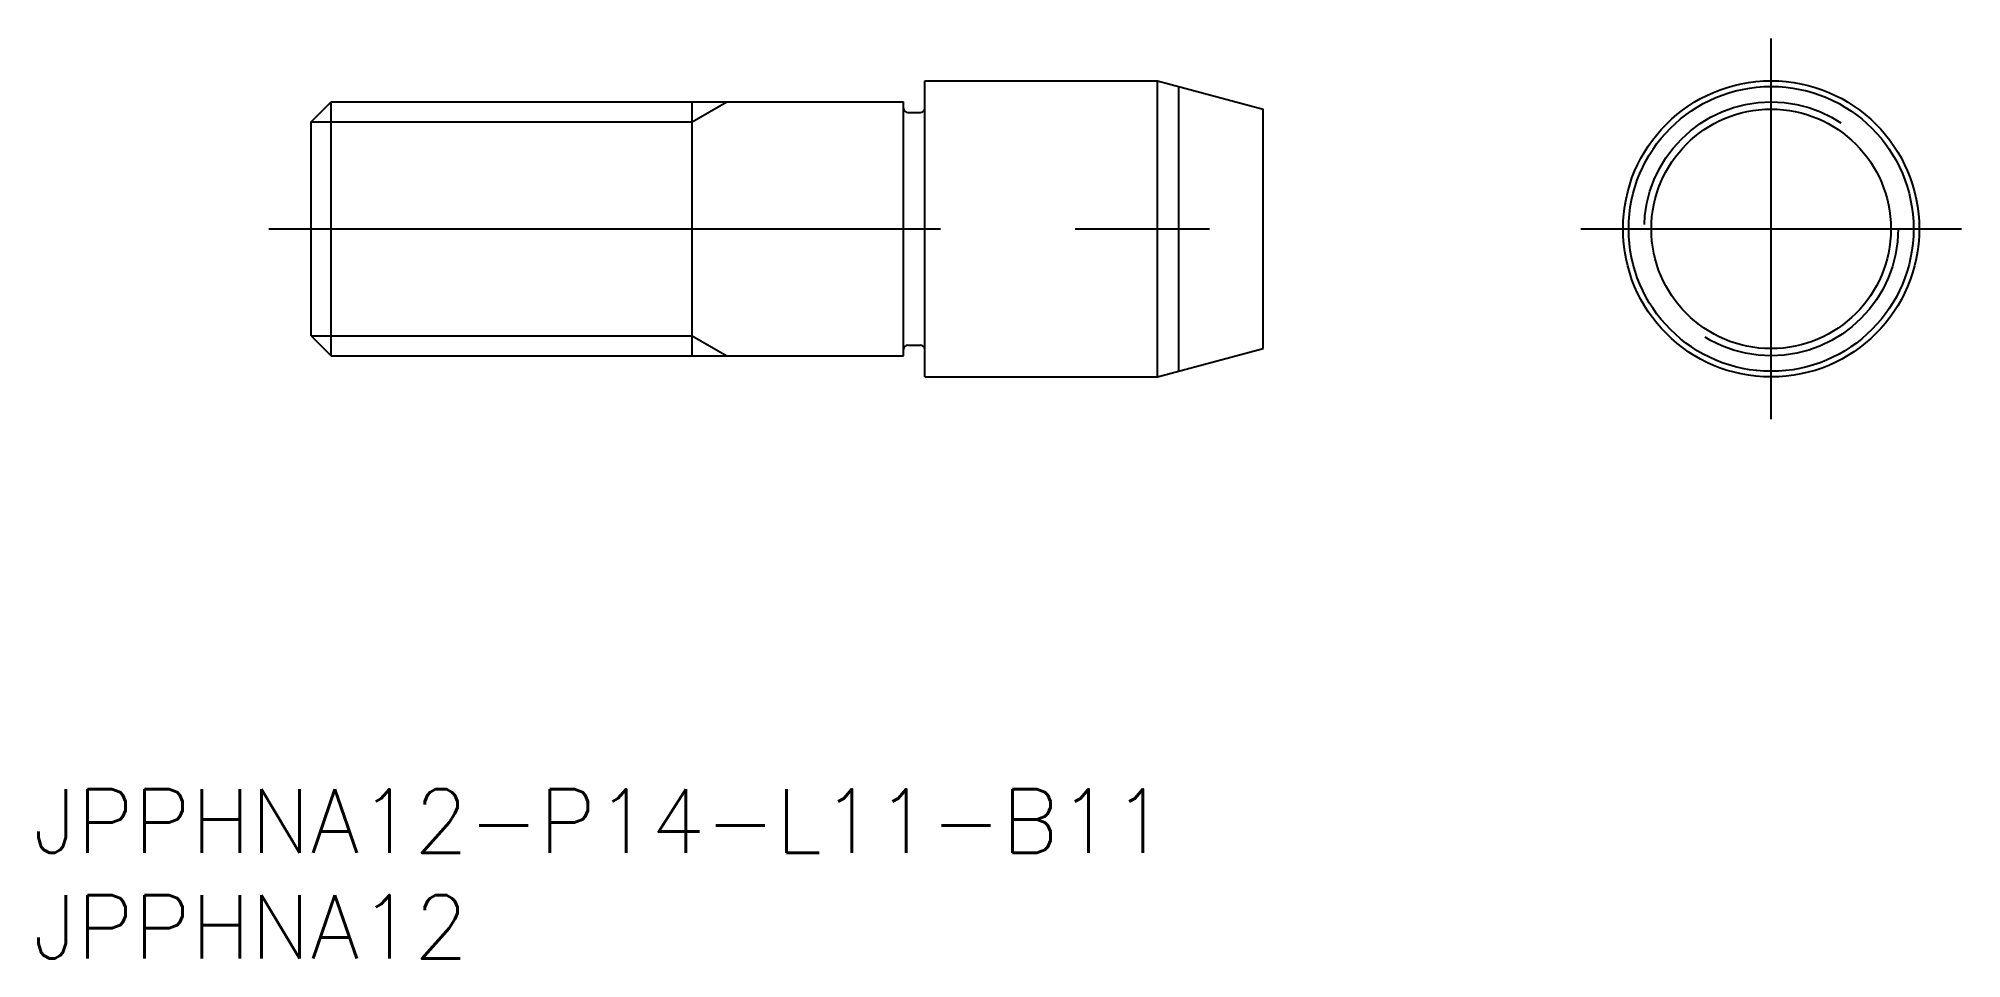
# Model space of a CAD drawing. Extents: x -81.9 to 9, y -34.5 to 9.
import ezdxf

# ---------------------------------------------------------------- set-up
doc = ezdxf.new("R2010")
doc.units = 0
doc.linetypes.add('CENTER', pattern=[50.8, 31.75, -6.35, 6.35, -6.35])
doc.linetypes.add('DASHED', pattern=[19.05, 12.7, -6.35])
doc.layers.get('0').update_dxf_attribs({"linetype": 'CONTINUOUS'})
doc.layers.add('CENTER', color=1, linetype='CENTER')
doc.styles.get("Standard").update_dxf_attribs({"font": 'txt.shx', "height": 3, "bigfont": 'bigfont.shx'})

msp = doc.modelspace()

# ---------------------------------------------------------------- linework, layer by layer
at = {"color": 7, "linetype": 'CONTINUOUS'}
for p, q in [((-40, 7), (-29, 7)), ((-40, -7), (-40, 7)), ((-29, 7), (-24, 5.66)), ((-29, -7), (-29, 7)), ((-28, -6.732), (-28, 6.732)), ((-69, 5.053), (-68.053, 6)), ((-68.053, -6), (-68.053, 6)), ((-68.053, 6), (-41, 6)), ((-51, -6), (-51, 6)), ((-41, -6), (-41, 6)), ((-40.8, 5.5), (-40.2, 5.5)), ((-24, -5.66), (-24, 5.66)), ((-69, -5.053), (-69, 5.053)), ((-69, -5.053), (-68.053, -6)), ((-68.053, -6), (-41, -6)), ((-40.8, -5.5), (-40.2, -5.5)), ((-29, -7), (-24, -5.66)), ((-40, -7), (-29, -7))]:
    msp.add_line(p, q, dxfattribs=at)
at = {"color": 3, "linetype": 'CONTINUOUS'}
for p, q in [((-51, 5.053), (-49.36, 6)), ((-69, 5.053), (-51, 5.053)), ((-69, -5.053), (-51, -5.053)), ((-51, -5.053), (-49.36, -6))]:
    msp.add_line(p, q, dxfattribs=at)
at = {"color": 7, "linetype": 'CONTINUOUS'}
for radius in [7, 6.732, 5.66]:
    msp.add_circle((0, 0), radius, dxfattribs=at)
at = {"color": 3, "linetype": 'DASHED'}
msp.add_circle((0, 0), 6, dxfattribs=at)
at = {"color": 7, "linetype": 'CONTINUOUS'}
for centre, start, end in [((-40.8, 5.7), 180, 270), ((-40.2, 5.7), 270, 0), ((-40.8, -5.7), 90, 180), ((-40.2, -5.7), 0, 90)]:
    msp.add_arc(centre, 0.2, start, end, dxfattribs=at)
at = {"layer": 'CENTER', "color": 1, "linetype": 'CENTER'}
for p, q in [((0, -9), (0, 9)), ((-71, 0), (-22, 0)), ((-9, 0), (9, 0))]:
    msp.add_line(p, q, dxfattribs=at)

# ---------------------------------------------------------------- texts
at = {"color": 7, "linetype": 'CONTINUOUS'}
for s, p in [('JPPHNA12-P14-L11-B11', (-82.148, -29.485)), ('JPPHNA12', (-82.148, -34.485))]:
    msp.add_text(s, height=3, dxfattribs=at).set_placement(p)

doc.saveas('drawing.dxf')
